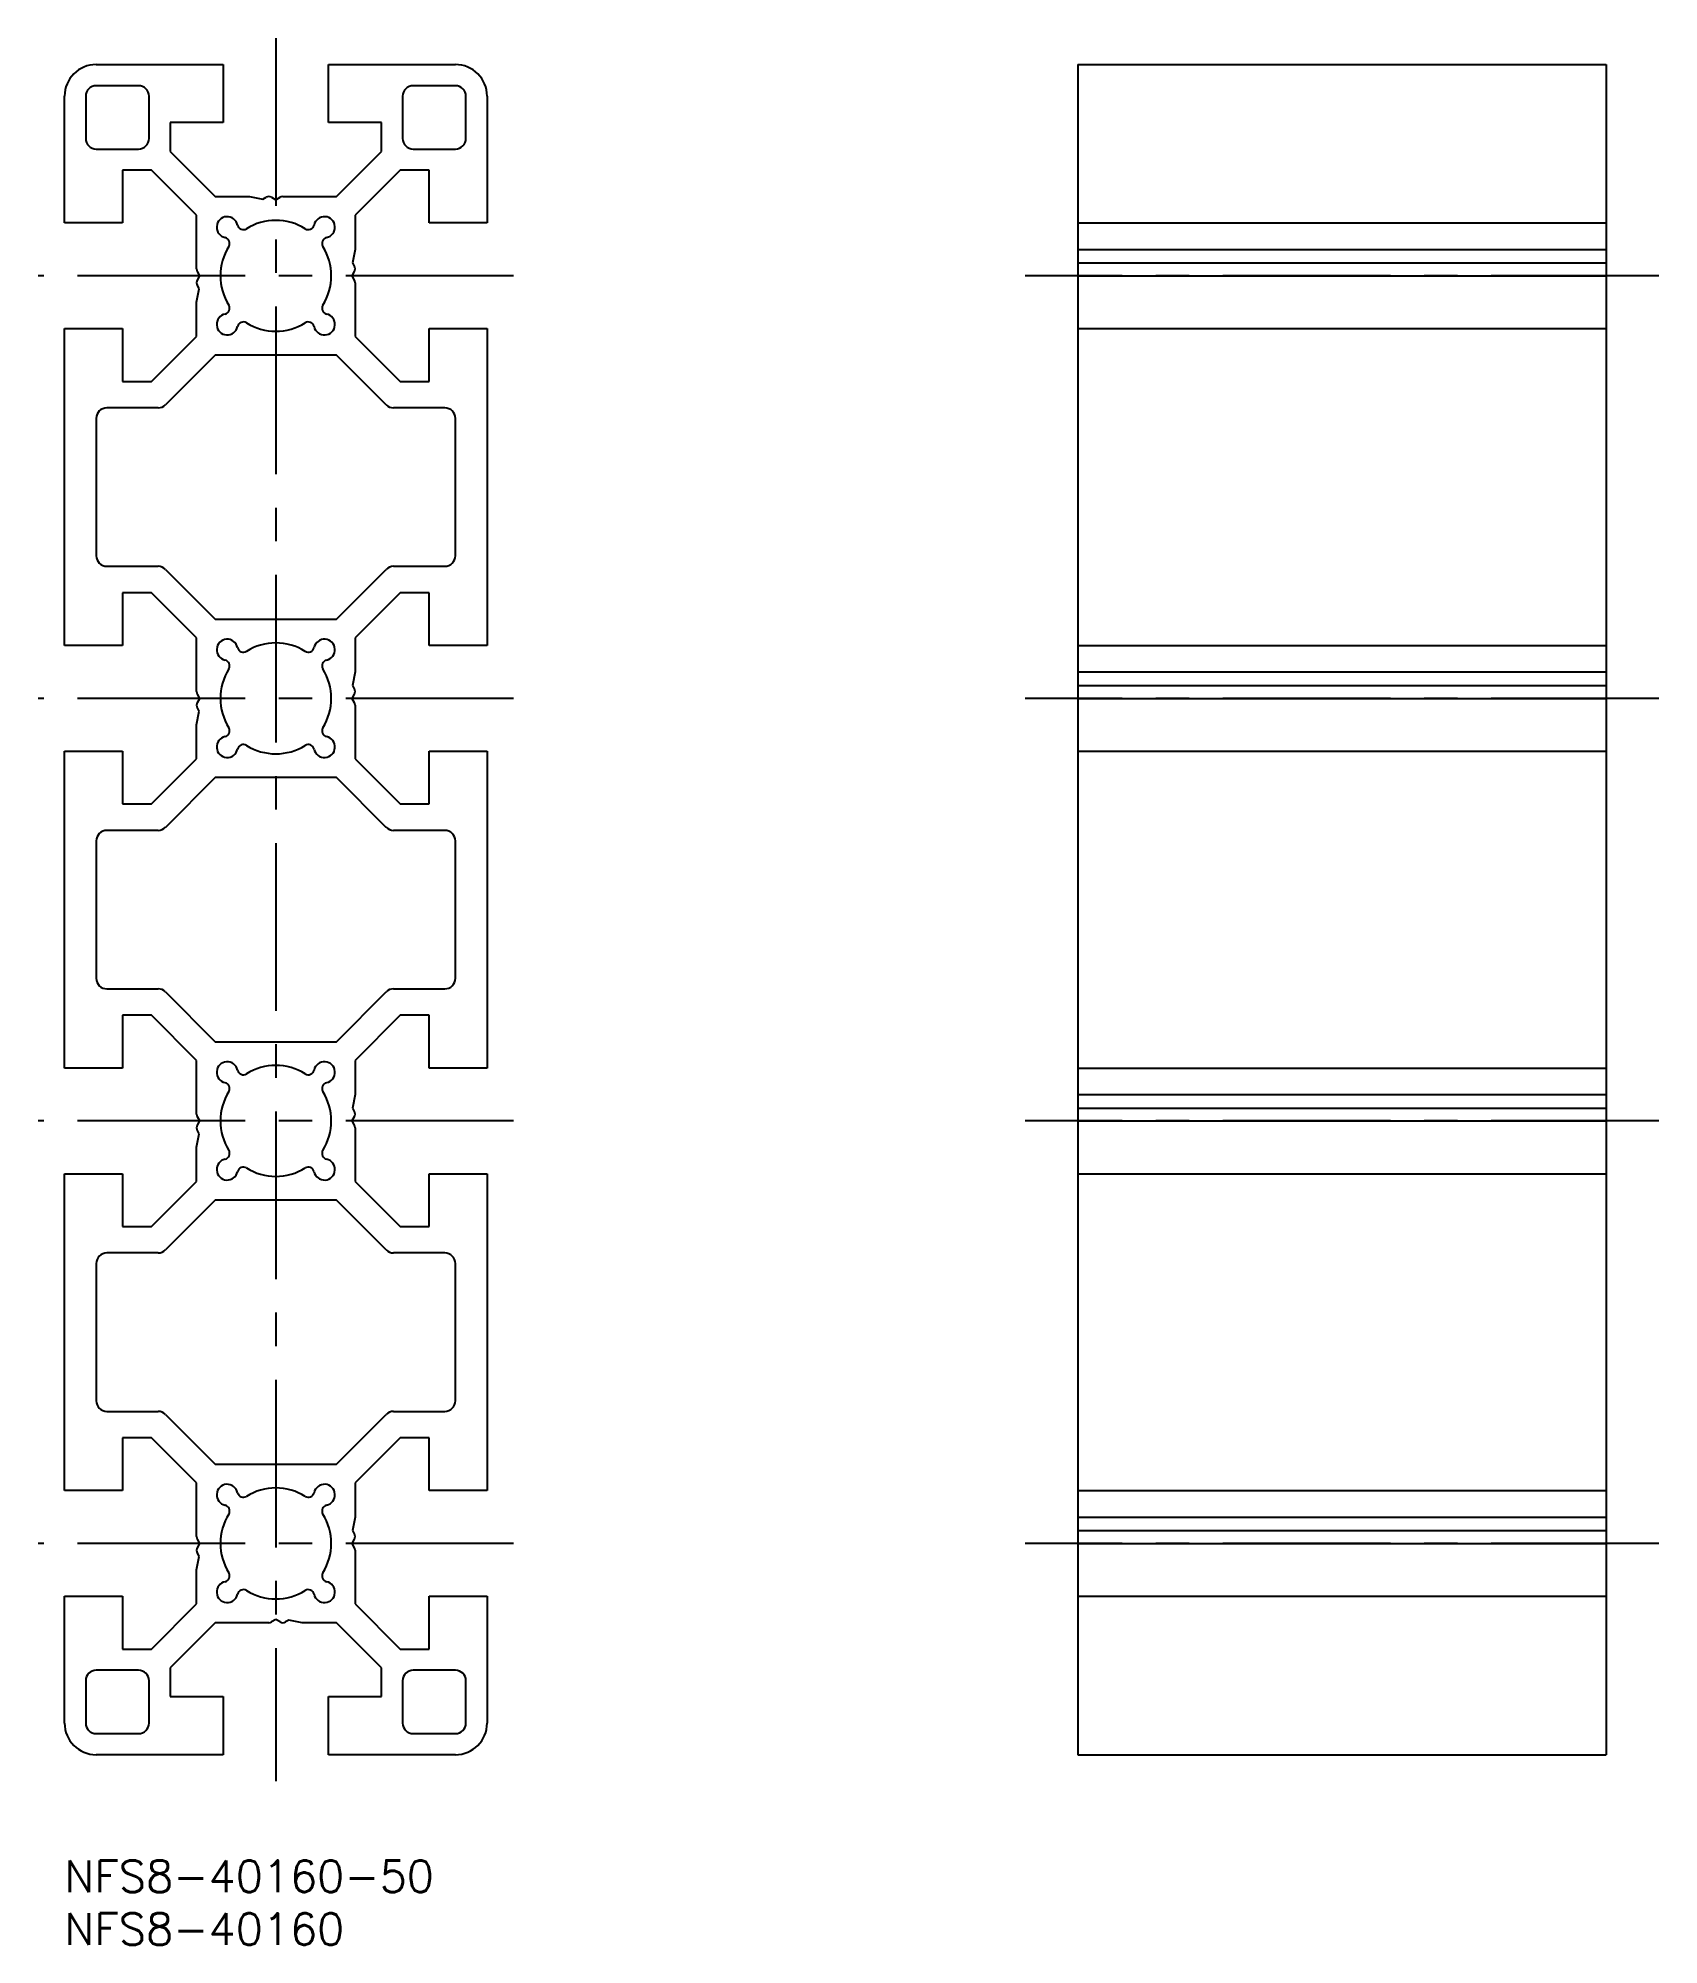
# Model space of a CAD drawing. Extents: x -2 to 151, y -8 to 172.
import ezdxf

# ---------------------------------------------------------------- set-up
doc = ezdxf.new("R2010")
doc.units = 0
doc.header["$LTSCALE"] = 0.5
doc.linetypes.add('CENTER', pattern=[50.8, 31.75, -6.35, 6.35, -6.35])
for name, color, linetype in [('MSM_CENTER', 1, 'CENTER'), ('MSM_CONTINUOUS', 7, 'CONTINUOUS'), ('MSM_PART_NUMBER', 7, 'CONTINUOUS')]:
    doc.layers.add(name, color=color, linetype=linetype)
doc.styles.get("Standard").update_dxf_attribs({"font": 'txt.shx', "height": 3, "bigfont": 'bigfont.shx'})

# ---------------------------------------------------------------- blocks, each defined once
blk = doc.blocks.new('*U47')
at = {"layer": 'MSM_PART_NUMBER'}
blk.add_text('NFS8-40160-50', height=3, dxfattribs=at).set_placement((0, -3))
blk = doc.blocks.new('*U48')
at = {"layer": 'MSM_PART_NUMBER'}
blk.add_text('NFS8-40160', height=3, dxfattribs=at).set_placement((0, -8))

msp = doc.modelspace()

# ---------------------------------------------------------------- linework, layer by layer
at = {"layer": 'MSM_CENTER'}
for p, q in [((20, 172.5), (20, 7.5)), ((42.5, 150), (-2.5, 150)), ((150.92, 150), (90.92, 150)), ((42.5, 110), (-2.5, 110)), ((150.92, 110), (90.92, 110)), ((42.5, 70), (-2.5, 70)), ((150.92, 70), (90.92, 70)), ((42.5, 30), (-2.5, 30)), ((150.92, 30), (90.92, 30))]:
    msp.add_line(p, q, dxfattribs=at)
msp.add_circle((20, 150), 0, dxfattribs=at)
msp.add_circle((20, 150), 0, dxfattribs=at)
at = {"layer": 'MSM_CONTINUOUS'}
for p, q in [((3, 170), (15, 170)), ((15, 170), (15, 164.5)), ((25, 170), (37, 170)), ((25, 164.5), (25, 170)), ((95.92, 170), (145.92, 170)), ((95.92, 170), (95.92, 10)), ((145.92, 170), (145.92, 10)), ((7, 168), (3, 168)), ((37, 168), (33, 168)), ((0, 155), (0, 167)), ((2, 167), (2, 163)), ((8, 163), (8, 167)), ((32, 167), (32, 163)), ((38, 163), (38, 167)), ((40, 167), (40, 155)), ((10, 164.5), (10, 161.77)), ((15, 164.5), (10, 164.5)), ((30, 164.5), (25, 164.5)), ((30, 161.77), (30, 164.5)), ((3, 162), (7, 162)), ((10, 161.77), (14.27, 157.5)), ((25.73, 157.5), (30, 161.77)), ((33, 162), (37, 162)), ((5.5, 160), (5.5, 155)), ((8.23, 160), (5.5, 160)), ((12.5, 155.73), (8.23, 160)), ((31.77, 160), (27.5, 155.73)), ((34.5, 160), (31.77, 160)), ((34.5, 155), (34.5, 160)), ((14.27, 157.5), (17.5, 157.5)), ((17.5, 157.5), (18.78, 157.25)), ((18.78, 157.25), (19.1, 157.43)), ((19.6, 157.43), (20, 157.2)), ((20, 157.2), (20.4, 157.43)), ((20.65, 157.5), (25.73, 157.5)), ((12.5, 150.65), (12.5, 155.73)), ((27.5, 155.73), (27.5, 152.5)), ((5.5, 155), (0, 155)), ((40, 155), (34.5, 155)), ((95.92, 155), (145.92, 155)), ((27.5, 152.5), (27.25, 151.22)), ((95.92, 152.5), (145.92, 152.5)), ((12.8, 150), (12.57, 150.4)), ((12.57, 149.6), (12.8, 150)), ((27.43, 150.4), (27.2, 150)), ((27.2, 150), (27.43, 149.6)), ((27.25, 151.22), (27.43, 150.9)), ((95.92, 151.22), (145.92, 151.22)), ((95.92, 150), (145.92, 150)), ((12.5, 147.5), (12.75, 148.78)), ((12.75, 148.78), (12.57, 149.1)), ((27.5, 149.35), (27.5, 144.27)), ((12.5, 144.27), (12.5, 147.5)), ((0, 145), (5.5, 145)), ((0, 115), (0, 145)), ((5.5, 145), (5.5, 140)), ((34.5, 145), (40, 145)), ((34.5, 140), (34.5, 145)), ((40, 145), (40, 115)), ((95.92, 145), (145.92, 145)), ((8.23, 140), (12.5, 144.27)), ((27.5, 144.27), (31.77, 140)), ((14.27, 142.5), (9.56, 137.79)), ((25.73, 142.5), (14.27, 142.5)), ((30.44, 137.79), (25.73, 142.5)), ((5.5, 140), (8.23, 140)), ((31.77, 140), (34.5, 140)), ((8.85, 137.5), (4, 137.5)), ((36, 137.5), (31.15, 137.5)), ((3, 136.5), (3, 123.5)), ((37, 123.5), (37, 136.5)), ((4, 122.5), (8.85, 122.5)), ((9.56, 122.21), (14.27, 117.5)), ((25.73, 117.5), (30.44, 122.21)), ((31.15, 122.5), (36, 122.5)), ((5.5, 120), (5.5, 115)), ((8.23, 120), (5.5, 120)), ((12.5, 115.73), (8.23, 120)), ((31.77, 120), (27.5, 115.73)), ((34.5, 120), (31.77, 120)), ((34.5, 115), (34.5, 120)), ((14.27, 117.5), (25.73, 117.5)), ((12.5, 110.65), (12.5, 115.73)), ((27.5, 115.73), (27.5, 112.5)), ((5.5, 115), (0, 115)), ((40, 115), (34.5, 115)), ((95.92, 115), (145.92, 115)), ((27.5, 112.5), (27.25, 111.22)), ((95.92, 112.5), (145.92, 112.5)), ((12.8, 110), (12.57, 110.4)), ((27.43, 110.4), (27.2, 110)), ((27.25, 111.22), (27.43, 110.9)), ((95.92, 111.22), (145.92, 111.22)), ((12.5, 107.5), (12.75, 108.78)), ((12.57, 109.6), (12.8, 110)), ((12.75, 108.78), (12.57, 109.1)), ((27.2, 110), (27.43, 109.6)), ((27.5, 109.35), (27.5, 104.27)), ((95.92, 110), (145.92, 110)), ((12.5, 104.27), (12.5, 107.5)), ((0, 105), (5.5, 105)), ((0, 75), (0, 105)), ((5.5, 105), (5.5, 100)), ((34.5, 105), (40, 105)), ((34.5, 100), (34.5, 105)), ((40, 105), (40, 75)), ((95.92, 105), (145.92, 105)), ((8.23, 100), (12.5, 104.27)), ((27.5, 104.27), (31.77, 100)), ((14.27, 102.5), (9.56, 97.79)), ((25.73, 102.5), (14.27, 102.5)), ((30.44, 97.79), (25.73, 102.5)), ((5.5, 100), (8.23, 100)), ((31.77, 100), (34.5, 100)), ((8.85, 97.5), (4, 97.5)), ((36, 97.5), (31.15, 97.5)), ((3, 96.5), (3, 83.5)), ((37, 83.5), (37, 96.5)), ((4, 82.5), (8.85, 82.5)), ((9.56, 82.21), (14.27, 77.5)), ((25.73, 77.5), (30.44, 82.21)), ((31.15, 82.5), (36, 82.5)), ((5.5, 80), (5.5, 75)), ((8.23, 80), (5.5, 80)), ((12.5, 75.73), (8.23, 80)), ((31.77, 80), (27.5, 75.73)), ((34.5, 80), (31.77, 80)), ((34.5, 75), (34.5, 80)), ((14.27, 77.5), (25.73, 77.5)), ((5.5, 75), (0, 75)), ((12.5, 70.65), (12.5, 75.73)), ((27.5, 75.73), (27.5, 72.5)), ((40, 75), (34.5, 75)), ((95.92, 75), (145.92, 75)), ((27.5, 72.5), (27.25, 71.22)), ((95.92, 72.5), (145.92, 72.5)), ((12.8, 70), (12.57, 70.4)), ((27.43, 70.4), (27.2, 70)), ((27.25, 71.22), (27.43, 70.9)), ((95.92, 71.22), (145.92, 71.22)), ((12.5, 67.5), (12.75, 68.78)), ((12.57, 69.6), (12.8, 70)), ((12.75, 68.78), (12.57, 69.1)), ((27.2, 70), (27.43, 69.6)), ((27.5, 69.35), (27.5, 64.27)), ((95.92, 70), (145.92, 70)), ((12.5, 64.27), (12.5, 67.5)), ((0, 65), (5.5, 65)), ((0, 35), (0, 65)), ((5.5, 65), (5.5, 60)), ((34.5, 65), (40, 65)), ((34.5, 60), (34.5, 65)), ((40, 65), (40, 35)), ((95.92, 65), (145.92, 65)), ((8.23, 60), (12.5, 64.27)), ((27.5, 64.27), (31.77, 60)), ((14.27, 62.5), (9.56, 57.79)), ((25.73, 62.5), (14.27, 62.5)), ((30.44, 57.79), (25.73, 62.5)), ((5.5, 60), (8.23, 60)), ((31.77, 60), (34.5, 60)), ((3, 56.5), (3, 43.5)), ((8.85, 57.5), (4, 57.5)), ((36, 57.5), (31.15, 57.5)), ((37, 43.5), (37, 56.5)), ((4, 42.5), (8.85, 42.5)), ((9.56, 42.21), (14.27, 37.5)), ((25.73, 37.5), (30.44, 42.21)), ((31.15, 42.5), (36, 42.5)), ((5.5, 40), (5.5, 35)), ((8.23, 40), (5.5, 40)), ((12.5, 35.73), (8.23, 40)), ((31.77, 40), (27.5, 35.73)), ((34.5, 40), (31.77, 40)), ((34.5, 35), (34.5, 40)), ((14.27, 37.5), (25.73, 37.5)), ((5.5, 35), (0, 35)), ((12.5, 30.65), (12.5, 35.73)), ((27.5, 35.73), (27.5, 32.5)), ((40, 35), (34.5, 35)), ((95.92, 35), (145.92, 35)), ((27.5, 32.5), (27.25, 31.22)), ((95.92, 32.5), (145.92, 32.5)), ((27.25, 31.22), (27.43, 30.9)), ((95.92, 31.22), (145.92, 31.22)), ((12.8, 30), (12.57, 30.4)), ((12.57, 29.6), (12.8, 30)), ((12.75, 28.78), (12.57, 29.1)), ((27.43, 30.4), (27.2, 30)), ((27.2, 30), (27.43, 29.6)), ((27.5, 29.35), (27.5, 24.27)), ((95.92, 30), (145.92, 30)), ((12.5, 27.5), (12.75, 28.78)), ((12.5, 24.27), (12.5, 27.5)), ((0, 25), (5.5, 25)), ((0, 13), (0, 25)), ((5.5, 25), (5.5, 20)), ((8.23, 20), (12.5, 24.27)), ((27.5, 24.27), (31.77, 20)), ((34.5, 25), (40, 25)), ((34.5, 20), (34.5, 25)), ((40, 25), (40, 13)), ((95.92, 25), (145.92, 25)), ((14.27, 22.5), (10, 18.23)), ((19.35, 22.5), (14.27, 22.5)), ((20, 22.8), (19.6, 22.57)), ((20.4, 22.57), (20, 22.8)), ((21.22, 22.75), (20.9, 22.57)), ((22.5, 22.5), (21.22, 22.75)), ((25.73, 22.5), (22.5, 22.5)), ((30, 18.23), (25.73, 22.5)), ((5.5, 20), (8.23, 20)), ((31.77, 20), (34.5, 20)), ((10, 18.23), (10, 15.5)), ((30, 15.5), (30, 18.23)), ((2, 17), (2, 13)), ((7, 18), (3, 18)), ((8, 13), (8, 17)), ((32, 17), (32, 13)), ((37, 18), (33, 18)), ((38, 13), (38, 17)), ((10, 15.5), (15, 15.5)), ((15, 15.5), (15, 10)), ((25, 15.5), (30, 15.5)), ((25, 10), (25, 15.5)), ((3, 12), (7, 12)), ((33, 12), (37, 12)), ((15, 10), (3, 10)), ((37, 10), (25, 10)), ((95.92, 10), (145.92, 10))]:
    msp.add_line(p, q, dxfattribs=at)
for centre, radius, start, end in [((3, 167), 3, 90, 180), ((37, 167), 3, 0, 90), ((3, 167), 1, 90, 180), ((7, 167), 1, 0, 90), ((33, 167), 1, 90, 180), ((37, 167), 1, 0, 90), ((3, 163), 1, 180, 270), ((7, 163), 1, 270, 0), ((33, 163), 1, 180, 270), ((37, 163), 1, 270, 0), ((19.35, 157), 0.5, 60, 120), ((20.65, 157), 0.5, 90, 120), ((15.4, 154.6), 1, 11.871, 258.129), ((20, 150), 5.25, 57.9323, 122.0677), ((24.6, 154.6), 1, 281.871, 168.129), ((15.08, 153.08), 0.55, 327.9323, 78.129), ((16.92, 154.92), 0.55, 191.871, 302.0677), ((23.08, 154.92), 0.55, 237.9323, 348.129), ((24.92, 153.08), 0.55, 101.871, 212.0677), ((20, 150), 5.25, 147.9323, 212.0677), ((20, 150), 5.25, 327.9323, 32.0677), ((13, 150.65), 0.5, 180, 210), ((27, 150.65), 0.5, 330, 30), ((13, 149.35), 0.5, 150, 210), ((27, 149.35), 0.5, 0, 30), ((15.4, 145.4), 1, 101.871, 348.129), ((15.08, 146.92), 0.55, 281.871, 32.0677), ((24.6, 145.4), 1, 191.871, 78.129), ((24.92, 146.92), 0.55, 147.9323, 258.129), ((16.92, 145.08), 0.55, 57.9323, 168.129), ((20, 150), 5.25, 237.9323, 302.0677), ((23.08, 145.08), 0.55, 11.871, 122.0677), ((4, 136.5), 1, 90, 180), ((8.85, 138.5), 1, 270, 315), ((31.15, 138.5), 1, 225, 270), ((36, 136.5), 1, 0, 90), ((4, 123.5), 1, 180, 270), ((36, 123.5), 1, 270, 0), ((8.85, 121.5), 1, 45, 90), ((31.15, 121.5), 1, 90, 135), ((15.4, 114.6), 1, 11.871, 258.129), ((24.6, 114.6), 1, 281.871, 168.129), ((16.92, 114.92), 0.55, 191.871, 302.0677), ((20, 110), 5.25, 57.9323, 122.0677), ((23.08, 114.92), 0.55, 237.9323, 348.129), ((20, 110), 5.25, 147.9323, 212.0677), ((15.08, 113.08), 0.55, 327.9323, 78.129), ((24.92, 113.08), 0.55, 101.871, 212.0677), ((20, 110), 5.25, 327.9323, 32.0677), ((13, 110.65), 0.5, 180, 210), ((27, 110.65), 0.5, 330, 30), ((13, 109.35), 0.5, 150, 210), ((27, 109.35), 0.5, 0, 30), ((15.08, 106.92), 0.55, 281.871, 32.0677), ((24.92, 106.92), 0.55, 147.9323, 258.129), ((15.4, 105.4), 1, 101.871, 348.129), ((16.92, 105.08), 0.55, 57.9323, 168.129), ((20, 110), 5.25, 237.9323, 302.0677), ((23.08, 105.08), 0.55, 11.871, 122.0677), ((24.6, 105.4), 1, 191.871, 78.129), ((4, 96.5), 1, 90, 180), ((8.85, 98.5), 1, 270, 315), ((31.15, 98.5), 1, 225, 270), ((36, 96.5), 1, 0, 90), ((4, 83.5), 1, 180, 270), ((36, 83.5), 1, 270, 0), ((8.85, 81.5), 1, 45, 90), ((31.15, 81.5), 1, 90, 135), ((15.4, 74.6), 1, 11.871, 258.129), ((16.92, 74.92), 0.55, 191.871, 302.0677), ((20, 70), 5.25, 57.9323, 122.0677), ((23.08, 74.92), 0.55, 237.9323, 348.129), ((24.6, 74.6), 1, 281.871, 168.129), ((20, 70), 5.25, 147.9323, 212.0677), ((15.08, 73.08), 0.55, 327.9323, 78.129), ((24.92, 73.08), 0.55, 101.871, 212.0677), ((20, 70), 5.25, 327.9323, 32.0677), ((13, 70.65), 0.5, 180, 210), ((27, 70.65), 0.5, 330, 30), ((13, 69.35), 0.5, 150, 210), ((27, 69.35), 0.5, 0, 30), ((15.08, 66.92), 0.55, 281.871, 32.0677), ((24.92, 66.92), 0.55, 147.9323, 258.129), ((15.4, 65.4), 1, 101.871, 348.129), ((16.92, 65.08), 0.55, 57.9323, 168.129), ((20, 70), 5.25, 237.9323, 302.0677), ((23.08, 65.08), 0.55, 11.871, 122.0677), ((24.6, 65.4), 1, 191.871, 78.129), ((8.85, 58.5), 1, 270, 315), ((31.15, 58.5), 1, 225, 270), ((4, 56.5), 1, 90, 180), ((36, 56.5), 1, 0, 90), ((4, 43.5), 1, 180, 270), ((36, 43.5), 1, 270, 0), ((8.85, 41.5), 1, 45, 90), ((31.15, 41.5), 1, 90, 135), ((15.4, 34.6), 1, 11.871, 258.129), ((16.92, 34.92), 0.55, 191.871, 302.0677), ((20, 30), 5.25, 57.9323, 122.0677), ((23.08, 34.92), 0.55, 237.9323, 348.129), ((24.6, 34.6), 1, 281.871, 168.129), ((20, 30), 5.25, 147.9323, 212.0677), ((15.08, 33.08), 0.55, 327.9323, 78.129), ((24.92, 33.08), 0.55, 101.871, 212.0677), ((20, 30), 5.25, 327.9323, 32.0677), ((27, 30.65), 0.5, 330, 30), ((13, 30.65), 0.5, 180, 210), ((13, 29.35), 0.5, 150, 210), ((27, 29.35), 0.5, 0, 30), ((15.08, 26.92), 0.55, 281.871, 32.0677), ((24.92, 26.92), 0.55, 147.9323, 258.129), ((15.4, 25.4), 1, 101.871, 348.129), ((16.92, 25.08), 0.55, 57.9323, 168.129), ((20, 30), 5.25, 237.9323, 302.0677), ((23.08, 25.08), 0.55, 11.871, 122.0677), ((24.6, 25.4), 1, 191.871, 78.129), ((19.35, 23), 0.5, 270, 300), ((20.65, 23), 0.5, 240, 300), ((3, 17), 1, 90, 180), ((7, 17), 1, 0, 90), ((33, 17), 1, 90, 180), ((37, 17), 1, 0, 90), ((3, 13), 3, 180, 270), ((3, 13), 1, 180, 270), ((7, 13), 1, 270, 0), ((33, 13), 1, 180, 270), ((37, 13), 3, 270, 0), ((37, 13), 1, 270, 0)]:
    msp.add_arc(centre, radius, start, end, dxfattribs=at)

# ---------------------------------------------------------------- block references
for name in ['*U47', '*U48']:
    msp.add_blockref(name, (0, 0), dxfattribs=at)

doc.saveas('drawing.dxf')
